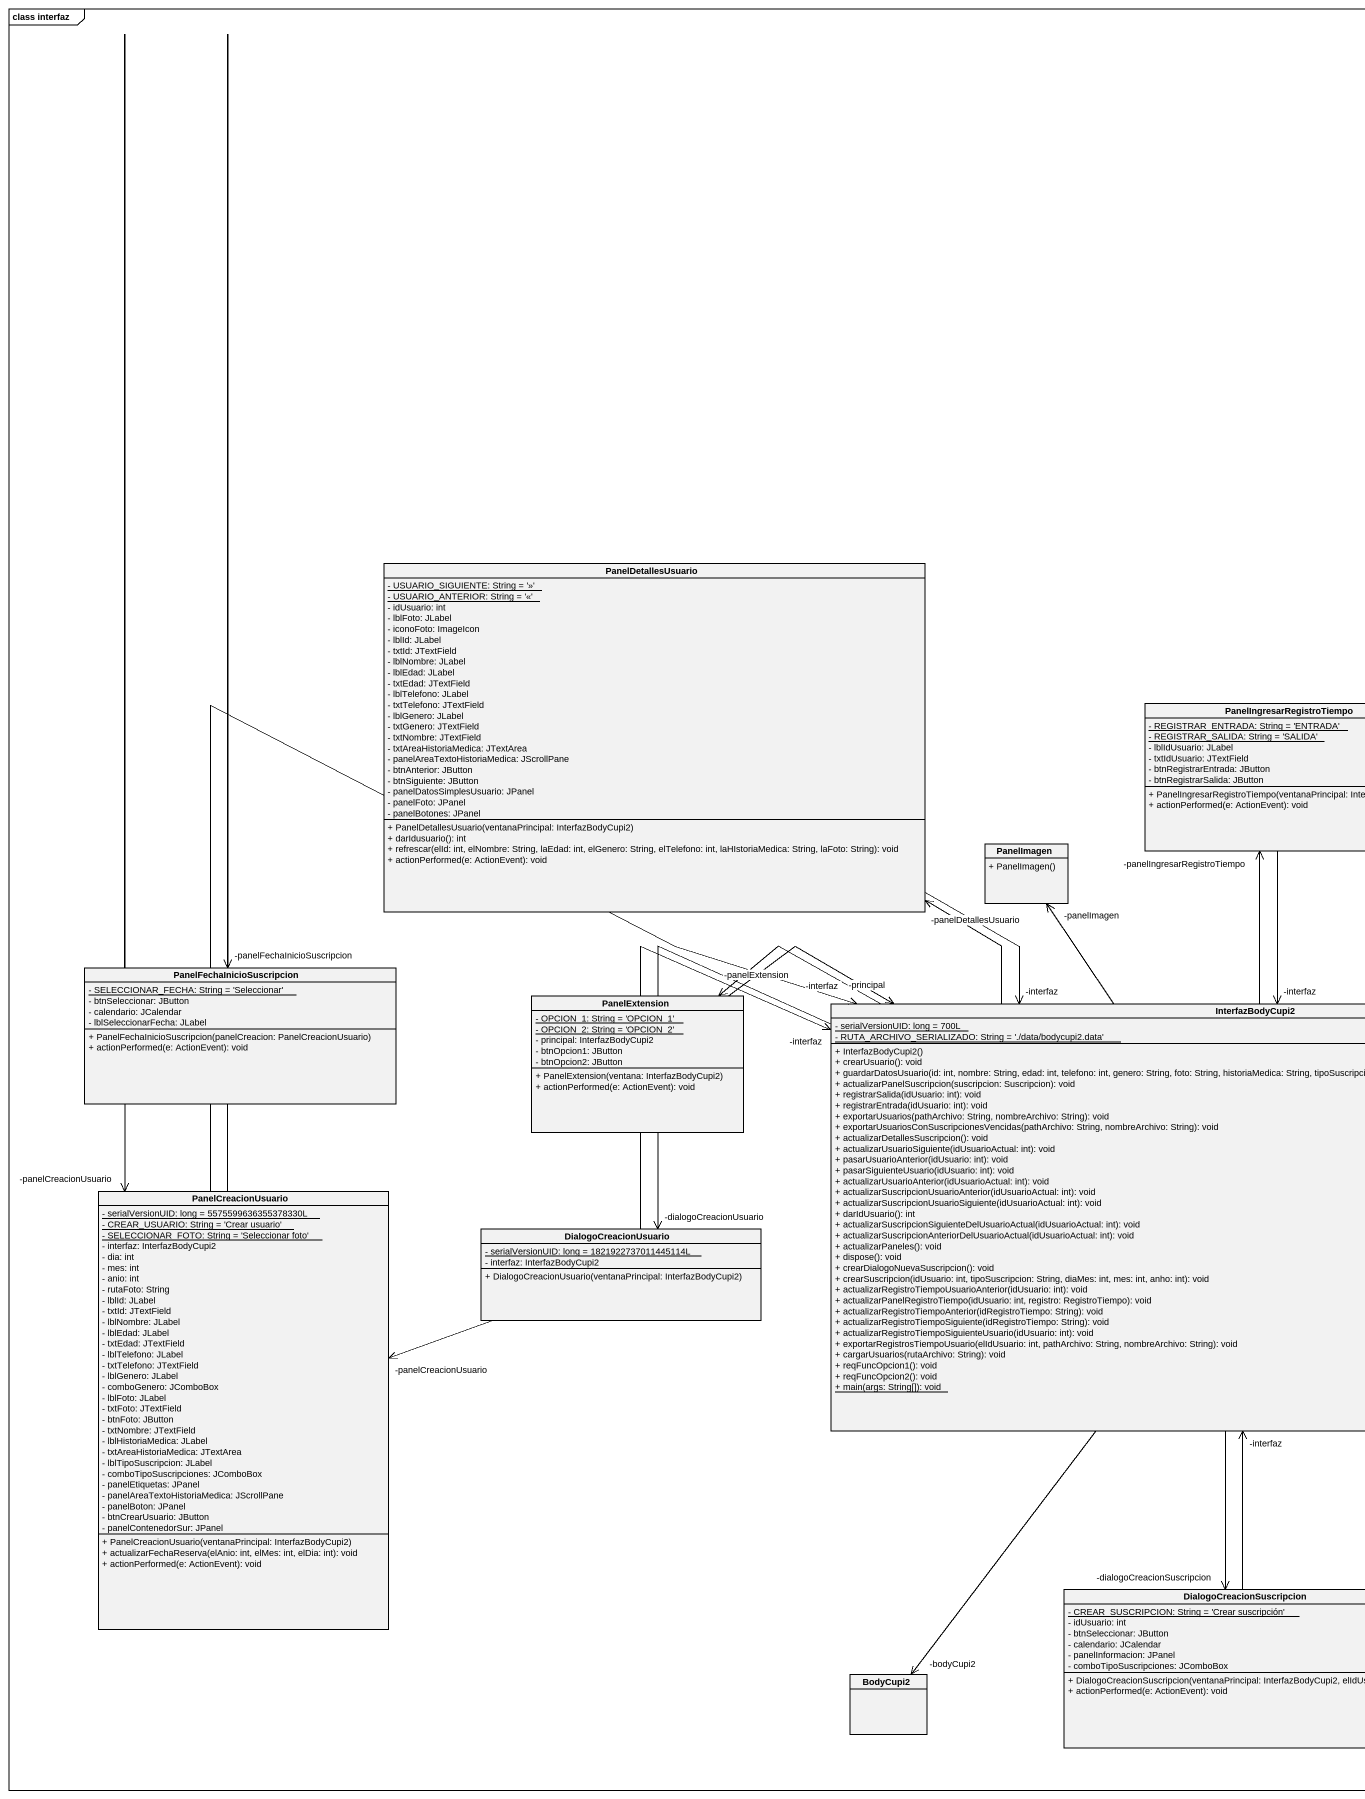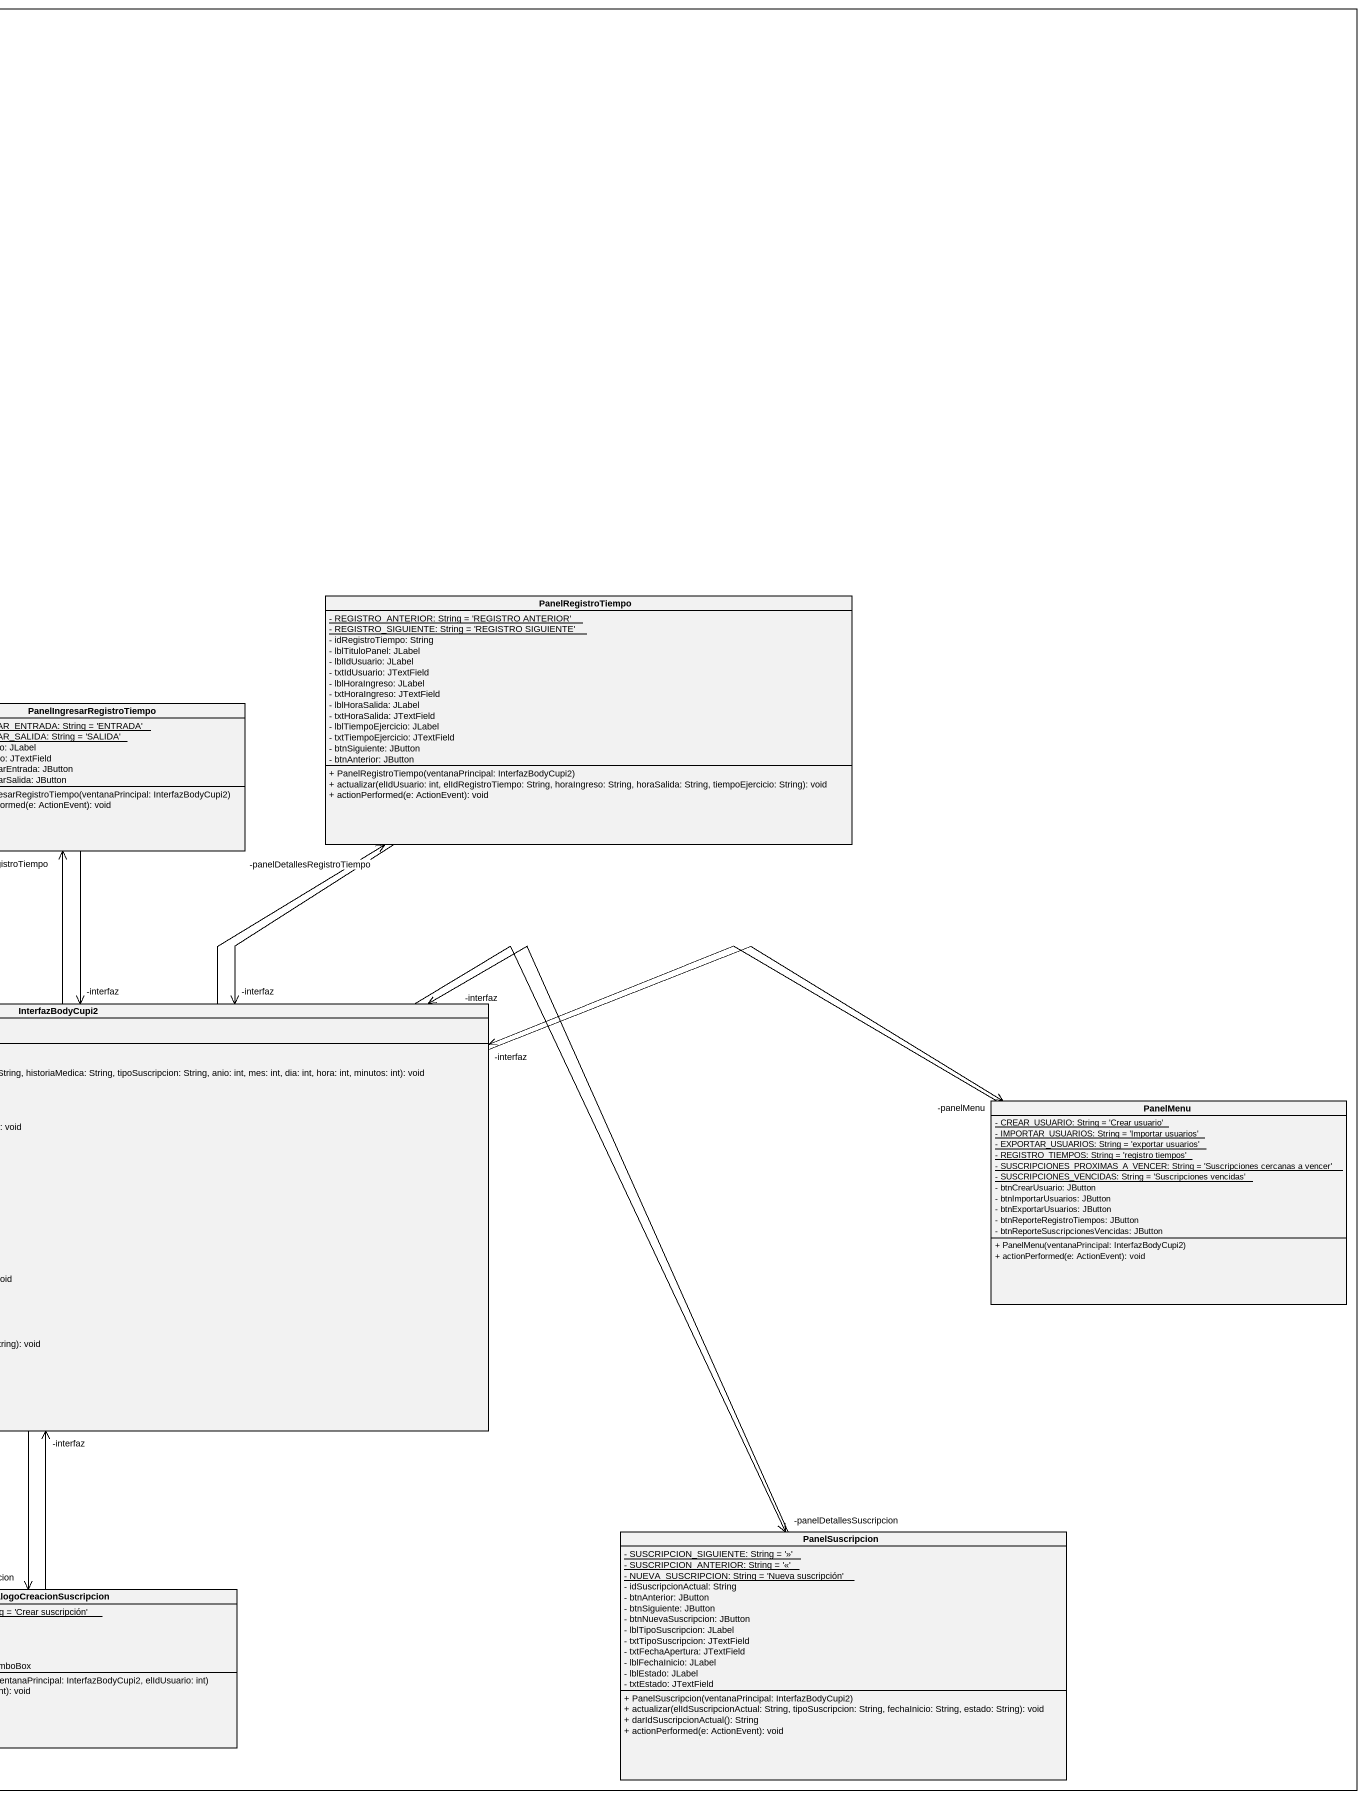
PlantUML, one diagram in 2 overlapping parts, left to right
@startuml
mainframe class interfaz
hide circle
hide empty members
skinparam classAttributeIconSize 0
class PanelDetallesUsuario {
  {static} - USUARIO_SIGUIENTE: String = '>>'
  {static} - USUARIO_ANTERIOR: String = '<<'
  - idUsuario: int
  - lblFoto: JLabel
  - iconoFoto: ImageIcon
  - lblId: JLabel
  - txtId: JTextField
  - lblNombre: JLabel
  - lblEdad: JLabel
  - txtEdad: JTextField
  - lblTelefono: JLabel
  - txtTelefono: JTextField
  - lblGenero: JLabel
  - txtGenero: JTextField
  - txtNombre: JTextField
  - txtAreaHistoriaMedica: JTextArea
  - panelAreaTextoHistoriaMedica: JScrollPane
  - btnAnterior: JButton
  - btnSiguiente: JButton
  - panelDatosSimplesUsuario: JPanel
  - panelFoto: JPanel
  - panelBotones: JPanel
  + PanelDetallesUsuario(ventanaPrincipal: InterfazBodyCupi2)
  + darIdusuario(): int
  + refrescar(elId: int, elNombre: String, laEdad: int, elGenero: String, elTelefono: int, laHIstoriaMedica: String, laFoto: String): void
  + actionPerformed(e: ActionEvent): void
}
class PanelRegistroTiempo {
  {static} - REGISTRO_ANTERIOR: String = 'REGISTRO ANTERIOR'
  {static} - REGISTRO_SIGUIENTE: String = 'REGISTRO SIGUIENTE'
  - idRegistroTiempo: String
  - lblTituloPanel: JLabel
  - lblIdUsuario: JLabel
  - txtIdUsuario: JTextField
  - lblHoraIngreso: JLabel
  - txtHoraIngreso: JTextField
  - lblHoraSalida: JLabel
  - txtHoraSalida: JTextField
  - lblTiempoEjercicio: JLabel
  - txtTiempoEjercicio: JTextField
  - btnSiguiente: JButton
  - btnAnterior: JButton
  + PanelRegistroTiempo(ventanaPrincipal: InterfazBodyCupi2)
  + actualizar(elIdUsuario: int, elIdRegistroTiempo: String, horaIngreso: String, horaSalida: String, tiempoEjercicio: String): void
  + actionPerformed(e: ActionEvent): void
}
class PanelIngresarRegistroTiempo {
  {static} - REGISTRAR_ENTRADA: String = 'ENTRADA'
  {static} - REGISTRAR_SALIDA: String = 'SALIDA'
  - lblIdUsuario: JLabel
  - txtIdUsuario: JTextField
  - btnRegistrarEntrada: JButton
  - btnRegistrarSalida: JButton
  + PanelIngresarRegistroTiempo(ventanaPrincipal: InterfazBodyCupi2)
  + actionPerformed(e: ActionEvent): void
}
class PanelImagen {
  + PanelImagen()
}
class PanelFechaInicioSuscripcion {
  {static} - SELECCIONAR_FECHA: String = 'Seleccionar'
  - btnSeleccionar: JButton
  - calendario: JCalendar
  - lblSeleccionarFecha: JLabel
  + PanelFechaInicioSuscripcion(panelCreacion: PanelCreacionUsuario)
  + actionPerformed(e: ActionEvent): void
}
class PanelExtension {
  {static} - OPCION_1: String = 'OPCION_1'
  {static} - OPCION_2: String = 'OPCION_2'
  - principal: InterfazBodyCupi2
  - btnOpcion1: JButton
  - btnOpcion2: JButton
  + PanelExtension(ventana: InterfazBodyCupi2)
  + actionPerformed(e: ActionEvent): void
}
class InterfazBodyCupi2 {
  {static} - serialVersionUID: long = 700L
  {static} - RUTA_ARCHIVO_SERIALIZADO: String = './data/bodycupi2.data'
  + InterfazBodyCupi2()
  + crearUsuario(): void
  + guardarDatosUsuario(id: int, nombre: String, edad: int, telefono: int, genero: String, foto: String, historiaMedica: String, tipoSuscripcion: String, anio: int, mes: int, dia: int, hora: int, minutos: int): void
  + actualizarPanelSuscripcion(suscripcion: Suscripcion): void
  + registrarSalida(idUsuario: int): void
  + registrarEntrada(idUsuario: int): void
  + exportarUsuarios(pathArchivo: String, nombreArchivo: String): void
  + exportarUsuariosConSuscripcionesVencidas(pathArchivo: String, nombreArchivo: String): void
  + actualizarDetallesSuscripcion(): void
  + actualizarUsuarioSiguiente(idUsuarioActual: int): void
  + pasarUsuarioAnterior(idUsuario: int): void
  + pasarSiguienteUsuario(idUsuario: int): void
  + actualizarUsuarioAnterior(idUsuarioActual: int): void
  + actualizarSuscripcionUsuarioAnterior(idUsuarioActual: int): void
  + actualizarSuscripcionUsuarioSiguiente(idUsuarioActual: int): void
  + darIdUsuario(): int
  + actualizarSuscripcionSiguienteDelUsuarioActual(idUsuarioActual: int): void
  + actualizarSuscripcionAnteriorDelUsuarioActual(idUsuarioActual: int): void
  + actualizarPaneles(): void
  + dispose(): void
  + crearDialogoNuevaSuscripcion(): void
  + crearSuscripcion(idUsuario: int, tipoSuscripcion: String, diaMes: int, mes: int, anho: int): void
  + actualizarRegistroTiempoUsuarioAnterior(idUsuario: int): void
  + actualizarPanelRegistroTiempo(idUsuario: int, registro: RegistroTiempo): void
  + actualizarRegistroTiempoAnterior(idRegistroTiempo: String): void
  + actualizarRegistroTiempoSiguiente(idRegistroTiempo: String): void
  + actualizarRegistroTiempoSiguienteUsuario(idUsuario: int): void
  + exportarRegistrosTiempoUsuario(elIdUsuario: int, pathArchivo: String, nombreArchivo: String): void
  + cargarUsuarios(rutaArchivo: String): void
  + reqFuncOpcion1(): void
  + reqFuncOpcion2(): void
  {static} + main(args: String[]): void
}
class PanelMenu {
  {static} - CREAR_USUARIO: String = 'Crear usuario'
  {static} - IMPORTAR_USUARIOS: String = 'Importar usuarios'
  {static} - EXPORTAR_USUARIOS: String = 'exportar usuarios'
  {static} - REGISTRO_TIEMPOS: String = 'registro tiempos'
  {static} - SUSCRIPCIONES_PROXIMAS_A_VENCER: String = 'Suscripciones cercanas a vencer'
  {static} - SUSCRIPCIONES_VENCIDAS: String = 'Suscripciones vencidas'
  - btnCrearUsuario: JButton
  - btnImportarUsuarios: JButton
  - btnExportarUsuarios: JButton
  - btnReporteRegistroTiempos: JButton
  - btnReporteSuscripcionesVencidas: JButton
  + PanelMenu(ventanaPrincipal: InterfazBodyCupi2)
  + actionPerformed(e: ActionEvent): void
}
class PanelCreacionUsuario {
  {static} - serialVersionUID: long = 5575599636355378330L
  {static} - CREAR_USUARIO: String = 'Crear usuario'
  {static} - SELECCIONAR_FOTO: String = 'Seleccionar foto'
  - interfaz: InterfazBodyCupi2
  - dia: int
  - mes: int
  - anio: int
  - rutaFoto: String
  - lblId: JLabel
  - txtId: JTextField
  - lblNombre: JLabel
  - lblEdad: JLabel
  - txtEdad: JTextField
  - lblTelefono: JLabel
  - txtTelefono: JTextField
  - lblGenero: JLabel
  - comboGenero: JComboBox
  - lblFoto: JLabel
  - txtFoto: JTextField
  - btnFoto: JButton
  - txtNombre: JTextField
  - lblHistoriaMedica: JLabel
  - txtAreaHistoriaMedica: JTextArea
  - lblTipoSuscripcion: JLabel
  - comboTipoSuscripciones: JComboBox
  - panelEtiquetas: JPanel
  - panelAreaTextoHistoriaMedica: JScrollPane
  - panelBoton: JPanel
  - btnCrearUsuario: JButton
  - panelContenedorSur: JPanel
  + PanelCreacionUsuario(ventanaPrincipal: InterfazBodyCupi2)
  + actualizarFechaReserva(elAnio: int, elMes: int, elDia: int): void
  + actionPerformed(e: ActionEvent): void
}
class DialogoCreacionUsuario {
  {static} - serialVersionUID: long = 1821922737011445114L
  - interfaz: InterfazBodyCupi2
  + DialogoCreacionUsuario(ventanaPrincipal: InterfazBodyCupi2)
}
class PanelSuscripcion {
  {static} - SUSCRIPCION_SIGUIENTE: String = '>>'
  {static} - SUSCRIPCION_ANTERIOR: String = '<<'
  {static} - NUEVA_SUSCRIPCION: String = 'Nueva suscripción'
  - idSuscripcionActual: String
  - btnAnterior: JButton
  - btnSiguiente: JButton
  - btnNuevaSuscripcion: JButton
  - lblTipoSuscripcion: JLabel
  - txtTipoSuscripcion: JTextField
  - txtFechaApertura: JTextField
  - lblFechaInicio: JLabel
  - lblEstado: JLabel
  - txtEstado: JTextField
  + PanelSuscripcion(ventanaPrincipal: InterfazBodyCupi2)
  + actualizar(elIdSuscripcionActual: String, tipoSuscripcion: String, fechaInicio: String, estado: String): void
  + darIdSuscripcionActual(): String
  + actionPerformed(e: ActionEvent): void
}
class DialogoCreacionSuscripcion {
  {static} - CREAR_SUSCRIPCION: String = 'Crear suscripción'
  - idUsuario: int
  - btnSeleccionar: JButton
  - calendario: JCalendar
  - panelInformacion: JPanel
  - comboTipoSuscripciones: JComboBox
  + DialogoCreacionSuscripcion(ventanaPrincipal: InterfazBodyCupi2, elIdUsuario: int)
  + actionPerformed(e: ActionEvent): void
}
class BodyCupi2
PanelDetallesUsuario --> "-interfaz" InterfazBodyCupi2
PanelRegistroTiempo --> "-interfaz" InterfazBodyCupi2
PanelIngresarRegistroTiempo --> "-interfaz" InterfazBodyCupi2
PanelFechaInicioSuscripcion --> "-panelCreacionUsuario" PanelCreacionUsuario
PanelExtension -right-> "-principal" InterfazBodyCupi2
InterfazBodyCupi2 -up-> "-panelDetallesUsuario" PanelDetallesUsuario
InterfazBodyCupi2 -up-> "-panelDetallesRegistroTiempo" PanelRegistroTiempo
InterfazBodyCupi2 -up-> "-panelIngresarRegistroTiempo" PanelIngresarRegistroTiempo
InterfazBodyCupi2 -up-> "-panelImagen" PanelImagen
InterfazBodyCupi2 -left-> "-panelExtension" PanelExtension
InterfazBodyCupi2 -right-> "-panelMenu" PanelMenu
InterfazBodyCupi2 -left-> "-dialogoCreacionUsuario" DialogoCreacionUsuario
InterfazBodyCupi2 -right-> "-panelDetallesSuscripcion" PanelSuscripcion
InterfazBodyCupi2 --> "-dialogoCreacionSuscripcion" DialogoCreacionSuscripcion
InterfazBodyCupi2 --> "-bodyCupi2" BodyCupi2
PanelMenu -left-> "-interfaz" InterfazBodyCupi2
PanelCreacionUsuario -up-> "-panelFechaInicioSuscripcion" PanelFechaInicioSuscripcion
PanelCreacionUsuario -right-> "-interfaz" InterfazBodyCupi2
DialogoCreacionUsuario -right-> "-interfaz" InterfazBodyCupi2
DialogoCreacionUsuario -left-> "-panelCreacionUsuario" PanelCreacionUsuario
PanelSuscripcion -left-> "-interfaz" InterfazBodyCupi2
DialogoCreacionSuscripcion -up-> "-interfaz" InterfazBodyCupi2
@enduml
